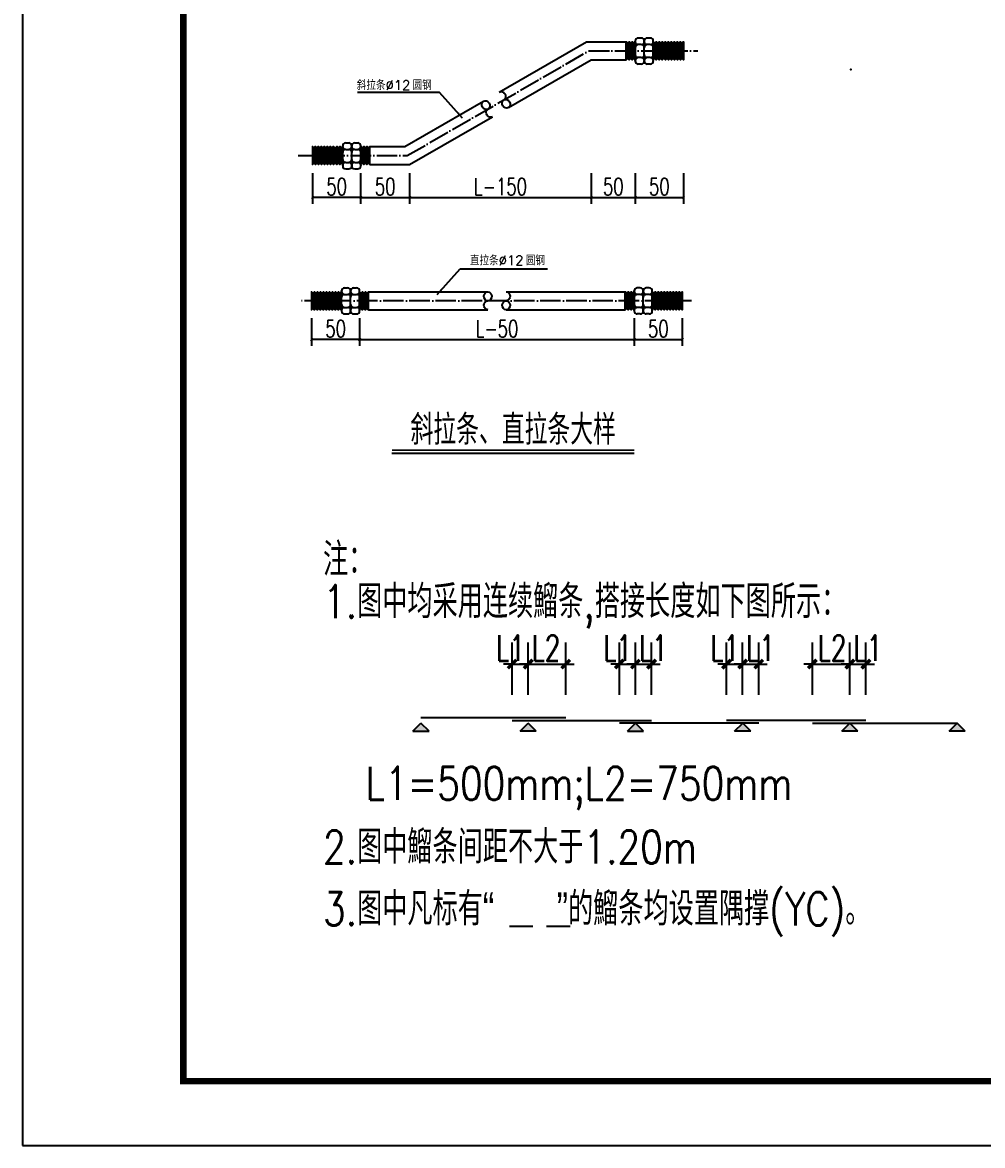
# Model space of a CAD drawing. Extents: x -695511 to 885008, y -751583 to -95266.
# Drawn here: x -245503 to -223119, y -706037 to -679856 of the extents above; entities that cross this region are included whole.
import ezdxf

# ---------------------------------------------------------------- set-up
doc = ezdxf.new("R2010")
doc.units = 0
doc.header["$LTSCALE"] = 1000
doc.header["$MEASUREMENT"] = 0
doc.linetypes.add('ACAD_ISO04W100', pattern=[30.5, 24, -3, 0.5, -3])
for name, color, linetype in [('01', 3, 'Continuous'), ('1-TO', 6, 'Continuous'), ('DOTE', 1, 'Continuous'), ('objs', 7, 'Continuous'), ('PUB_DIM', 3, 'Continuous'), ('PUB_TEXT', 7, 'Continuous'), ('PUB_TITLE', 4, 'Continuous')]:
    doc.layers.add(name, color=color, linetype=linetype)
doc.layers.add('DIM', color=3, linetype='Continuous', lineweight=25)
doc.styles.add('_HZDX', font='txt.shx', dxfattribs={"width": 0.8, "bigfont": 'HZDX.shx'})
doc.styles.add('_HZTEXT', font='romans.shx', dxfattribs={"bigfont": 'hztxt.shx'})
doc.styles.add('DIM_FONT', font='SIMPLEX', dxfattribs={"width": 0.7, "bigfont": 'GBCBIG'})
doc.styles.add('HZ', font='simplex.shx', dxfattribs={"width": 0.8, "bigfont": '1hztxt.shx'})
doc.styles.get("Standard").update_dxf_attribs({"font": 'gbenor.shx', "bigfont": 'gbcbig.shx'})
doc.dimstyles.new('BZ1', dxfattribs={"dimtxt": 350, "dimasz": 60, "dimexe": 150, "dimexo": 200, "dimgap": 50, "dimtad": 1, "dimdec": 0, "dimlfac": 0.1, "dimzin": 0, "dimdsep": 46, "dimtxsty": 'DIM_FONT', "dimblk1": 'ARCHTICK', "dimblk2": 'ARCHTICK', "dimsah": 1, "dimcen": 0, "dimclrd": 4, "dimclre": 4, "dimclrt": 4, "dimadec": 0, "dimazin": 0, "dimtfac": 1, "dimtdec": 0, "dimtix": 1, "dimtmove": 2, "dimatfit": 3, "dimldrblk": 'ARCHTICK', "dimfxl": 1, "dimtolj": 1, "dimtzin": 0, "dimarcsym": 0})
doc.dimstyles.new('DIMN200', dxfattribs={"dimscale": 2, "dimtxt": 300, "dimasz": 100, "dimexe": 250, "dimexo": 300, "dimgap": 150, "dimtad": 1, "dimdec": 0, "dimzin": 0, "dimdsep": 46, "dimtxsty": 'DIM_FONT', "dimblk": 'ARCHTICK', "dimcen": 0.09, "dimclrt": 7, "dimazin": 2, "dimtfac": 1, "dimtdec": 0, "dimtix": 1, "dimtmove": 2, "dimatfit": 3, "dimldrblk": 'ARCHTICK', "dimfxl": 1, "dimtolj": 1, "dimtzin": 0, "dimarcsym": 0})
doc.dimstyles.get("Standard").update_dxf_attribs({"dimscale": 100, "dimtxt": 3.5, "dimasz": 1, "dimexe": 2.5, "dimexo": 3, "dimgap": 1.5, "dimtad": 1, "dimdec": 0, "dimzin": 0, "dimdsep": 46, "dimtxsty": 'Standard', "dimblk": 'ARCHTICK', "dimcen": 0.09, "dimadec": 0, "dimazin": 0, "dimtfac": 1, "dimtdec": 0, "dimtix": 1, "dimtmove": 2, "dimatfit": 3, "dimfxl": 1, "dimtolj": 1, "dimtzin": 0, "dimarcsym": 0})

# ---------------------------------------------------------------- blocks, each defined once
blk = doc.blocks.new('S-flgbrace')
blk.add_hatch(color=6).paths.add_polyline_path([(-100, 100), (0, 0), (100, 100)])
at = {"color": 6}
for p, q in [((-100, 100), (100, 100)), ((-100, 100), (0, 0)), ((100, 100), (0, 0))]:
    blk.add_line(p, q, dxfattribs=at)
blk = doc.blocks.new('_ArchTick')
at = {"color": 0, "linetype": 'ByBlock', "const_width": 0.4}
blk.add_lwpolyline([(-0.5, -0.5), (0.5, 0.5)], dxfattribs=at)
blk = doc.blocks.new('*D208')
at = {"layer": 'Defpoints', "color": 0, "transparency": 16777216}
for p in [(-225837, -694813), (-226212, -696130), (-225837, -696130)]:
    blk.add_point(p, dxfattribs=at)
at = {"layer": 'PUB_DIM', "color": 0, "lineweight": -2, "transparency": 16777216}
for p, q in [((-226212, -695530), (-226212, -694313)), ((-225837, -695530), (-225837, -694313)), ((-226212, -694813), (-226412, -694813)), ((-226212, -694813), (-225837, -694813)), ((-225837, -694813), (-225637, -694813))]:
    blk.add_line(p, q, dxfattribs=at)
at = {"layer": 'PUB_DIM', "color": 0, "linetype": 'ByBlock', "lineweight": -2, "transparency": 16777216, "xscale": 200, "yscale": 200, "zscale": 200}
blk.add_blockref('_ArchTick', (-226212, -694813), dxfattribs=at)
at = {"layer": 'PUB_DIM', "color": 0, "linetype": 'ByBlock', "lineweight": -2, "transparency": 16777216, "xscale": 200, "yscale": 200, "zscale": 200, "rotation": 180}
blk.add_blockref('_ArchTick', (-225837, -694813), dxfattribs=at)
at = {"layer": 'PUB_DIM', "color": 7, "transparency": 16777216, "insert": (-225797, -694438), "char_height": 600, "attachment_point": 5, "style": 'DIM_FONT'}
blk.add_mtext('\\A1;L1', dxfattribs=at)
blk = doc.blocks.new('*D209')
at = {"layer": 'Defpoints', "color": 0, "transparency": 16777216}
for p in [(-226212, -694813), (-227087, -696130), (-226212, -696130)]:
    blk.add_point(p, dxfattribs=at)
at = {"layer": 'PUB_DIM', "color": 0, "lineweight": -2, "transparency": 16777216}
for p, q in [((-227087, -695530), (-227087, -694313)), ((-226212, -695530), (-226212, -694313)), ((-227087, -694813), (-227287, -694813)), ((-227087, -694813), (-226212, -694813)), ((-226212, -694813), (-226012, -694813))]:
    blk.add_line(p, q, dxfattribs=at)
at = {"layer": 'PUB_DIM', "color": 0, "linetype": 'ByBlock', "lineweight": -2, "transparency": 16777216, "xscale": 200, "yscale": 200, "zscale": 200}
blk.add_blockref('_ArchTick', (-227087, -694813), dxfattribs=at)
at = {"layer": 'PUB_DIM', "color": 0, "linetype": 'ByBlock', "lineweight": -2, "transparency": 16777216, "xscale": 200, "yscale": 200, "zscale": 200, "rotation": 180}
blk.add_blockref('_ArchTick', (-226212, -694813), dxfattribs=at)
at = {"layer": 'PUB_DIM', "color": 7, "transparency": 16777216, "insert": (-226627, -694438), "char_height": 600, "attachment_point": 5, "style": 'DIM_FONT'}
blk.add_mtext('\\A1;L2', dxfattribs=at)
blk = doc.blocks.new('*D210')
at = {"layer": 'Defpoints', "color": 0, "transparency": 16777216}
for p in [(-228712, -694813), (-229087, -696130), (-228712, -696130)]:
    blk.add_point(p, dxfattribs=at)
at = {"layer": 'PUB_DIM', "color": 0, "lineweight": -2, "transparency": 16777216}
for p, q in [((-229087, -695530), (-229087, -694313)), ((-228712, -695530), (-228712, -694313)), ((-229087, -694813), (-229287, -694813)), ((-229087, -694813), (-228712, -694813)), ((-228712, -694813), (-228512, -694813))]:
    blk.add_line(p, q, dxfattribs=at)
at = {"layer": 'PUB_DIM', "color": 0, "linetype": 'ByBlock', "lineweight": -2, "transparency": 16777216, "xscale": 200, "yscale": 200, "zscale": 200}
blk.add_blockref('_ArchTick', (-229087, -694813), dxfattribs=at)
at = {"layer": 'PUB_DIM', "color": 0, "linetype": 'ByBlock', "lineweight": -2, "transparency": 16777216, "xscale": 200, "yscale": 200, "zscale": 200, "rotation": 180}
blk.add_blockref('_ArchTick', (-228712, -694813), dxfattribs=at)
at = {"layer": 'PUB_DIM', "color": 7, "transparency": 16777216, "insert": (-229127, -694438), "char_height": 600, "attachment_point": 5, "style": 'DIM_FONT'}
blk.add_mtext('\\A1;L1', dxfattribs=at)
blk = doc.blocks.new('*D211')
at = {"layer": 'Defpoints', "color": 0, "transparency": 16777216}
for p in [(-228337, -694813), (-228712, -696130), (-228337, -696130)]:
    blk.add_point(p, dxfattribs=at)
at = {"layer": 'PUB_DIM', "color": 0, "lineweight": -2, "transparency": 16777216}
for p, q in [((-228712, -695530), (-228712, -694313)), ((-228337, -695530), (-228337, -694313)), ((-228712, -694813), (-228912, -694813)), ((-228712, -694813), (-228337, -694813)), ((-228337, -694813), (-228137, -694813))]:
    blk.add_line(p, q, dxfattribs=at)
at = {"layer": 'PUB_DIM', "color": 0, "linetype": 'ByBlock', "lineweight": -2, "transparency": 16777216, "xscale": 200, "yscale": 200, "zscale": 200}
blk.add_blockref('_ArchTick', (-228712, -694813), dxfattribs=at)
at = {"layer": 'PUB_DIM', "color": 0, "linetype": 'ByBlock', "lineweight": -2, "transparency": 16777216, "xscale": 200, "yscale": 200, "zscale": 200, "rotation": 180}
blk.add_blockref('_ArchTick', (-228337, -694813), dxfattribs=at)
at = {"layer": 'PUB_DIM', "color": 7, "transparency": 16777216, "insert": (-228297, -694438), "char_height": 600, "attachment_point": 5, "style": 'DIM_FONT'}
blk.add_mtext('\\A1;L1', dxfattribs=at)
blk = doc.blocks.new('*D212')
at = {"layer": 'Defpoints', "color": 0, "transparency": 16777216}
for p in [(-231212, -694813), (-231587, -696130), (-231212, -696130)]:
    blk.add_point(p, dxfattribs=at)
at = {"layer": 'PUB_DIM', "color": 0, "lineweight": -2, "transparency": 16777216}
for p, q in [((-231587, -695530), (-231587, -694313)), ((-231212, -695530), (-231212, -694313)), ((-231587, -694813), (-231787, -694813)), ((-231587, -694813), (-231212, -694813)), ((-231212, -694813), (-231012, -694813))]:
    blk.add_line(p, q, dxfattribs=at)
at = {"layer": 'PUB_DIM', "color": 0, "linetype": 'ByBlock', "lineweight": -2, "transparency": 16777216, "xscale": 200, "yscale": 200, "zscale": 200}
blk.add_blockref('_ArchTick', (-231587, -694813), dxfattribs=at)
at = {"layer": 'PUB_DIM', "color": 0, "linetype": 'ByBlock', "lineweight": -2, "transparency": 16777216, "xscale": 200, "yscale": 200, "zscale": 200, "rotation": 180}
blk.add_blockref('_ArchTick', (-231212, -694813), dxfattribs=at)
at = {"layer": 'PUB_DIM', "color": 7, "transparency": 16777216, "insert": (-231627, -694438), "char_height": 600, "attachment_point": 5, "style": 'DIM_FONT'}
blk.add_mtext('\\A1;L1', dxfattribs=at)
blk = doc.blocks.new('*D213')
at = {"layer": 'Defpoints', "color": 0, "transparency": 16777216}
for p in [(-230837, -694813), (-231212, -696130), (-230837, -696130)]:
    blk.add_point(p, dxfattribs=at)
at = {"layer": 'PUB_DIM', "color": 0, "lineweight": -2, "transparency": 16777216}
for p, q in [((-231212, -695530), (-231212, -694313)), ((-230837, -695530), (-230837, -694313)), ((-231212, -694813), (-231412, -694813)), ((-231212, -694813), (-230837, -694813)), ((-230837, -694813), (-230637, -694813))]:
    blk.add_line(p, q, dxfattribs=at)
at = {"layer": 'PUB_DIM', "color": 0, "linetype": 'ByBlock', "lineweight": -2, "transparency": 16777216, "xscale": 200, "yscale": 200, "zscale": 200}
blk.add_blockref('_ArchTick', (-231212, -694813), dxfattribs=at)
at = {"layer": 'PUB_DIM', "color": 0, "linetype": 'ByBlock', "lineweight": -2, "transparency": 16777216, "xscale": 200, "yscale": 200, "zscale": 200, "rotation": 180}
blk.add_blockref('_ArchTick', (-230837, -694813), dxfattribs=at)
at = {"layer": 'PUB_DIM', "color": 7, "transparency": 16777216, "insert": (-230797, -694438), "char_height": 600, "attachment_point": 5, "style": 'DIM_FONT'}
blk.add_mtext('\\A1;L1', dxfattribs=at)
blk = doc.blocks.new('*D214')
at = {"layer": 'Defpoints', "color": 0, "transparency": 16777216}
for p in [(-233712, -694813), (-234087, -696130), (-233712, -696130)]:
    blk.add_point(p, dxfattribs=at)
at = {"layer": 'PUB_DIM', "color": 0, "lineweight": -2, "transparency": 16777216}
for p, q in [((-234087, -695530), (-234087, -694313)), ((-233712, -695530), (-233712, -694313)), ((-234087, -694813), (-234287, -694813)), ((-234087, -694813), (-233712, -694813)), ((-233712, -694813), (-233512, -694813))]:
    blk.add_line(p, q, dxfattribs=at)
at = {"layer": 'PUB_DIM', "color": 0, "linetype": 'ByBlock', "lineweight": -2, "transparency": 16777216, "xscale": 200, "yscale": 200, "zscale": 200}
blk.add_blockref('_ArchTick', (-234087, -694813), dxfattribs=at)
at = {"layer": 'PUB_DIM', "color": 0, "linetype": 'ByBlock', "lineweight": -2, "transparency": 16777216, "xscale": 200, "yscale": 200, "zscale": 200, "rotation": 180}
blk.add_blockref('_ArchTick', (-233712, -694813), dxfattribs=at)
at = {"layer": 'PUB_DIM', "color": 7, "transparency": 16777216, "insert": (-234127, -694438), "char_height": 600, "attachment_point": 5, "style": 'DIM_FONT'}
blk.add_mtext('\\A1;L1', dxfattribs=at)
blk = doc.blocks.new('*D215')
at = {"layer": 'Defpoints', "color": 0, "transparency": 16777216}
for p in [(-232837, -694813), (-233712, -696130), (-232837, -696130)]:
    blk.add_point(p, dxfattribs=at)
at = {"layer": 'PUB_DIM', "color": 0, "lineweight": -2, "transparency": 16777216}
for p, q in [((-233712, -695530), (-233712, -694313)), ((-232837, -695530), (-232837, -694313)), ((-233712, -694813), (-233912, -694813)), ((-233712, -694813), (-232837, -694813)), ((-232837, -694813), (-232637, -694813))]:
    blk.add_line(p, q, dxfattribs=at)
at = {"layer": 'PUB_DIM', "color": 0, "linetype": 'ByBlock', "lineweight": -2, "transparency": 16777216, "xscale": 200, "yscale": 200, "zscale": 200}
blk.add_blockref('_ArchTick', (-233712, -694813), dxfattribs=at)
at = {"layer": 'PUB_DIM', "color": 0, "linetype": 'ByBlock', "lineweight": -2, "transparency": 16777216, "xscale": 200, "yscale": 200, "zscale": 200, "rotation": 180}
blk.add_blockref('_ArchTick', (-232837, -694813), dxfattribs=at)
at = {"layer": 'PUB_DIM', "color": 7, "transparency": 16777216, "insert": (-233297, -694438), "char_height": 600, "attachment_point": 5, "style": 'DIM_FONT'}
blk.add_mtext('\\A1;L2', dxfattribs=at)
blk = doc.blocks.new('*D216')
at = {"layer": '1-TO', "color": 4, "lineweight": -2, "transparency": 16777216}
for p, q in [((-231239, -686752), (-231239, -687396)), ((-230119, -686752), (-230119, -687396)), ((-231239, -687246), (-230119, -687246))]:
    blk.add_line(p, q, dxfattribs=at)
at = {"layer": 'Defpoints', "color": 0, "transparency": 16777216}
for p in [(-231239, -686552), (-230119, -686552), (-230119, -687246)]:
    blk.add_point(p, dxfattribs=at)
at = {"layer": '1-TO', "color": 4, "linetype": 'ByBlock', "lineweight": -2, "transparency": 16777216, "xscale": 60, "yscale": 60, "zscale": 60, "rotation": 180}
blk.add_blockref('_ArchTick', (-231239, -687246), dxfattribs=at)
at = {"layer": '1-TO', "color": 4, "linetype": 'ByBlock', "lineweight": -2, "transparency": 16777216, "xscale": 60, "yscale": 60, "zscale": 60}
blk.add_blockref('_ArchTick', (-230119, -687246), dxfattribs=at)
at = {"layer": '1-TO', "color": 4, "transparency": 16777216, "insert": (-230679, -686996), "char_height": 400, "attachment_point": 5, "style": 'DIM_FONT'}
blk.add_mtext('\\A1;50', dxfattribs=at)
blk = doc.blocks.new('*D217')
at = {"layer": '1-TO', "color": 4, "lineweight": -2, "transparency": 16777216}
for p, q in [((-238762, -686752), (-238762, -687396)), ((-237642, -686752), (-237642, -687396)), ((-237642, -687246), (-238762, -687246))]:
    blk.add_line(p, q, dxfattribs=at)
at = {"layer": 'Defpoints', "color": 0, "transparency": 16777216}
for p in [(-238762, -686552), (-237642, -686552), (-238762, -687246)]:
    blk.add_point(p, dxfattribs=at)
at = {"layer": '1-TO', "color": 4, "linetype": 'ByBlock', "lineweight": -2, "transparency": 16777216, "xscale": 60, "yscale": 60, "zscale": 60, "rotation": 180}
blk.add_blockref('_ArchTick', (-238762, -687246), dxfattribs=at)
at = {"layer": '1-TO', "color": 4, "linetype": 'ByBlock', "lineweight": -2, "transparency": 16777216, "xscale": 60, "yscale": 60, "zscale": 60}
blk.add_blockref('_ArchTick', (-237642, -687246), dxfattribs=at)
at = {"layer": '1-TO', "color": 4, "transparency": 16777216, "insert": (-238202, -686996), "char_height": 400, "attachment_point": 5, "style": 'DIM_FONT'}
blk.add_mtext('\\A1;50', dxfattribs=at)
blk = doc.blocks.new('*D218')
at = {"layer": '1-TO', "color": 4, "lineweight": -2, "transparency": 16777216}
for p, q in [((-237642, -686752), (-237642, -687396)), ((-231239, -686752), (-231239, -687396)), ((-237642, -687246), (-231239, -687246))]:
    blk.add_line(p, q, dxfattribs=at)
at = {"layer": 'Defpoints', "color": 0, "transparency": 16777216}
for p in [(-237642, -686552), (-231239, -686552), (-231239, -687246)]:
    blk.add_point(p, dxfattribs=at)
at = {"layer": '1-TO', "color": 4, "linetype": 'ByBlock', "lineweight": -2, "transparency": 16777216, "xscale": 60, "yscale": 60, "zscale": 60, "rotation": 180}
blk.add_blockref('_ArchTick', (-237642, -687246), dxfattribs=at)
at = {"layer": '1-TO', "color": 4, "linetype": 'ByBlock', "lineweight": -2, "transparency": 16777216, "xscale": 60, "yscale": 60, "zscale": 60}
blk.add_blockref('_ArchTick', (-231239, -687246), dxfattribs=at)
at = {"layer": '1-TO', "color": 4, "transparency": 16777216, "insert": (-234440, -686996), "char_height": 400, "attachment_point": 5, "style": 'DIM_FONT'}
blk.add_mtext('\\A1;L-50', dxfattribs=at)
blk = doc.blocks.new('*D219')
at = {"layer": '1-TO', "color": 4, "lineweight": -2, "transparency": 16777216}
for p, q in [((-237618, -683370), (-237618, -684083)), ((-236476, -683370), (-236476, -684083)), ((-237618, -683933), (-236476, -683933))]:
    blk.add_line(p, q, dxfattribs=at)
at = {"layer": 'Defpoints', "color": 0, "transparency": 16777216}
for p in [(-237618, -683170), (-236476, -683170), (-236476, -683933)]:
    blk.add_point(p, dxfattribs=at)
at = {"layer": '1-TO', "color": 4, "linetype": 'ByBlock', "lineweight": -2, "transparency": 16777216, "xscale": 60, "yscale": 60, "zscale": 60, "rotation": 180}
blk.add_blockref('_ArchTick', (-237618, -683933), dxfattribs=at)
at = {"layer": '1-TO', "color": 4, "linetype": 'ByBlock', "lineweight": -2, "transparency": 16777216, "xscale": 60, "yscale": 60, "zscale": 60}
blk.add_blockref('_ArchTick', (-236476, -683933), dxfattribs=at)
at = {"layer": '1-TO', "color": 4, "transparency": 16777216, "insert": (-237047, -683683), "char_height": 400, "attachment_point": 5, "style": 'DIM_FONT'}
blk.add_mtext('\\A1;50', dxfattribs=at)
blk = doc.blocks.new('*D220')
at = {"layer": '1-TO', "color": 4, "lineweight": -2, "transparency": 16777216}
for p, q in [((-238738, -683370), (-238738, -684083)), ((-237618, -683370), (-237618, -684083)), ((-237618, -683933), (-238738, -683933))]:
    blk.add_line(p, q, dxfattribs=at)
at = {"layer": 'Defpoints', "color": 0, "transparency": 16777216}
for p in [(-238738, -683170), (-237618, -683170), (-238738, -683933)]:
    blk.add_point(p, dxfattribs=at)
at = {"layer": '1-TO', "color": 4, "linetype": 'ByBlock', "lineweight": -2, "transparency": 16777216, "xscale": 60, "yscale": 60, "zscale": 60, "rotation": 180}
blk.add_blockref('_ArchTick', (-238738, -683933), dxfattribs=at)
at = {"layer": '1-TO', "color": 4, "linetype": 'ByBlock', "lineweight": -2, "transparency": 16777216, "xscale": 60, "yscale": 60, "zscale": 60}
blk.add_blockref('_ArchTick', (-237618, -683933), dxfattribs=at)
at = {"layer": '1-TO', "color": 4, "transparency": 16777216, "insert": (-238178, -683683), "char_height": 400, "attachment_point": 5, "style": 'DIM_FONT'}
blk.add_mtext('\\A1;50', dxfattribs=at)
blk = doc.blocks.new('*D221')
at = {"layer": '1-TO', "color": 4, "lineweight": -2, "transparency": 16777216}
for p, q in [((-236476, -683370), (-236476, -684083)), ((-232243, -683370), (-232243, -684083)), ((-236476, -683933), (-232243, -683933))]:
    blk.add_line(p, q, dxfattribs=at)
at = {"layer": 'Defpoints', "color": 0, "transparency": 16777216}
for p in [(-236476, -683170), (-232243, -683170), (-232243, -683933)]:
    blk.add_point(p, dxfattribs=at)
at = {"layer": '1-TO', "color": 4, "linetype": 'ByBlock', "lineweight": -2, "transparency": 16777216, "xscale": 60, "yscale": 60, "zscale": 60, "rotation": 180}
blk.add_blockref('_ArchTick', (-236476, -683933), dxfattribs=at)
at = {"layer": '1-TO', "color": 4, "linetype": 'ByBlock', "lineweight": -2, "transparency": 16777216, "xscale": 60, "yscale": 60, "zscale": 60}
blk.add_blockref('_ArchTick', (-232243, -683933), dxfattribs=at)
at = {"layer": '1-TO', "color": 4, "transparency": 16777216, "insert": (-234360, -683683), "char_height": 400, "attachment_point": 5, "style": 'DIM_FONT'}
blk.add_mtext('\\A1;L-150', dxfattribs=at)
blk = doc.blocks.new('*D222')
at = {"layer": '1-TO', "color": 4, "lineweight": -2, "transparency": 16777216}
for p, q in [((-231215, -683370), (-231215, -684083)), ((-230095, -683370), (-230095, -684083)), ((-231215, -683933), (-230095, -683933))]:
    blk.add_line(p, q, dxfattribs=at)
at = {"layer": 'Defpoints', "color": 0, "transparency": 16777216}
for p in [(-231215, -683170), (-230095, -683170), (-230095, -683933)]:
    blk.add_point(p, dxfattribs=at)
at = {"layer": '1-TO', "color": 4, "linetype": 'ByBlock', "lineweight": -2, "transparency": 16777216, "xscale": 60, "yscale": 60, "zscale": 60, "rotation": 180}
blk.add_blockref('_ArchTick', (-231215, -683933), dxfattribs=at)
at = {"layer": '1-TO', "color": 4, "linetype": 'ByBlock', "lineweight": -2, "transparency": 16777216, "xscale": 60, "yscale": 60, "zscale": 60}
blk.add_blockref('_ArchTick', (-230095, -683933), dxfattribs=at)
at = {"layer": '1-TO', "color": 4, "transparency": 16777216, "insert": (-230655, -683683), "char_height": 400, "attachment_point": 5, "style": 'DIM_FONT'}
blk.add_mtext('\\A1;50', dxfattribs=at)
blk = doc.blocks.new('*D223')
at = {"layer": '1-TO', "color": 4, "lineweight": -2, "transparency": 16777216}
for p, q in [((-232243, -683370), (-232243, -684083)), ((-231215, -683370), (-231215, -684083)), ((-232243, -683933), (-231215, -683933))]:
    blk.add_line(p, q, dxfattribs=at)
at = {"layer": 'Defpoints', "color": 0, "transparency": 16777216}
for p in [(-232243, -683170), (-231215, -683170), (-231215, -683933)]:
    blk.add_point(p, dxfattribs=at)
at = {"layer": '1-TO', "color": 4, "linetype": 'ByBlock', "lineweight": -2, "transparency": 16777216, "xscale": 60, "yscale": 60, "zscale": 60, "rotation": 180}
blk.add_blockref('_ArchTick', (-232243, -683933), dxfattribs=at)
at = {"layer": '1-TO', "color": 4, "linetype": 'ByBlock', "lineweight": -2, "transparency": 16777216, "xscale": 60, "yscale": 60, "zscale": 60}
blk.add_blockref('_ArchTick', (-231215, -683933), dxfattribs=at)
at = {"layer": '1-TO', "color": 4, "transparency": 16777216, "insert": (-231729, -683683), "char_height": 400, "attachment_point": 5, "style": 'DIM_FONT'}
blk.add_mtext('\\A1;50', dxfattribs=at)

msp = doc.modelspace()

# ---------------------------------------------------------------- linework, layer by layer
msp.add_line((-231239.3, -689904.8, 749.6), (-236887.6, -689904.8, 749.6))
at = {"const_width": 35, "elevation": 749.6}
msp.add_lwpolyline([(-231239.3, -689827), (-236887.6, -689827)], dxfattribs=at)
for points in [[(-234150.1, -700926.9), (-233604.6, -700926.9)], [(-233281.6, -700926.9), (-232736.1, -700926.9)]]:
    msp.add_lwpolyline(points)
at = {"color": 7}
msp.add_point((-226191.7, -680948.5), dxfattribs=at)
msp.add_point((-226191.7, -680948.5), dxfattribs=at)
msp.add_point((-226191.7, -680948.5), dxfattribs=at)
msp.add_point((-226191.7, -680948.5), dxfattribs=at)
at = {"layer": '1-TO'}
for p, q in [((-234385.1, -681478.1), (-232356, -680306.6)), ((-232356, -680306.6), (-231424.7, -680306.6)), ((-231214.7, -680300.8), (-231214.7, -680289.3)), ((-231214.7, -680743.9), (-231214.7, -680289.3)), ((-231074.7, -680219.3), (-231144.7, -680219.3)), ((-231074.7, -680370.8), (-231144.7, -680370.8)), ((-231004.7, -680300.8), (-231004.7, -680289.3)), ((-231004.7, -680743.9), (-231004.7, -680289.3)), ((-231004.7, -680300.8), (-231004.7, -680289.3)), ((-231004.7, -680743.9), (-231004.7, -680295)), ((-230864.7, -680219.3), (-230934.7, -680219.3)), ((-230864.7, -680370.8), (-230934.7, -680370.8)), ((-230794.7, -680300.8), (-230794.7, -680289.3)), ((-230794.7, -680743.9), (-230794.7, -680295)), ((-231074.7, -680673.9), (-231144.7, -680673.9)), ((-230864.7, -680673.9), (-230934.7, -680673.9)), ((-234175.1, -681841.8), (-232243.5, -680726.6)), ((-232243.5, -680726.6), (-231424.7, -680726.6)), ((-231214.7, -680743.9), (-231214.7, -680755.5)), ((-231074.7, -680825.5), (-231144.7, -680825.5)), ((-231004.7, -680743.9), (-231004.7, -680755.5)), ((-231004.7, -680743.9), (-231004.7, -680755.5)), ((-230864.7, -680825.5), (-230934.7, -680825.5)), ((-230794.7, -680743.9), (-230794.7, -680755.5)), ((-236588.8, -682750.4), (-234754.6, -681691.4)), ((-236476.2, -683170.4), (-234544.5, -682055.1)), ((-238037.5, -682744.6), (-238037.5, -682733.1)), ((-238037.5, -683187.7), (-238037.5, -682738.8)), ((-237967.5, -682663.1), (-237897.5, -682663.1)), ((-237827.5, -682744.6), (-237827.5, -682733.1)), ((-237827.5, -683187.7), (-237827.5, -682733.1)), ((-237827.5, -682744.6), (-237827.5, -682733.1)), ((-237827.5, -683187.7), (-237827.5, -682738.8)), ((-237757.5, -682663.1), (-237687.5, -682663.1)), ((-237617.5, -682744.6), (-237617.5, -682733.1)), ((-237617.5, -683187.7), (-237617.5, -682733.1)), ((-237407.5, -682750.4), (-236588.8, -682750.4)), ((-237967.5, -682814.6), (-237897.5, -682814.6)), ((-237757.5, -682814.6), (-237687.5, -682814.6)), ((-238037.5, -683187.7), (-238037.5, -683199.3)), ((-237967.5, -683117.7), (-237897.5, -683117.7)), ((-237967.5, -683269.3), (-237897.5, -683269.3)), ((-237827.5, -683187.7), (-237827.5, -683199.3)), ((-237827.5, -683187.7), (-237827.5, -683199.3)), ((-237757.5, -683117.7), (-237687.5, -683117.7)), ((-237757.5, -683269.3), (-237687.5, -683269.3)), ((-237617.5, -683187.7), (-237617.5, -683199.3)), ((-237407.5, -683170.4), (-236476.2, -683170.4)), ((-238061.7, -686126.2), (-238061.7, -686114.6)), ((-238061.7, -686569.3), (-238061.7, -686120.4)), ((-237991.7, -686044.6), (-237921.7, -686044.6)), ((-237991.7, -686196.2), (-237921.7, -686196.2)), ((-237851.7, -686126.2), (-237851.7, -686114.6)), ((-237851.7, -686126.2), (-237851.7, -686114.6)), ((-237851.7, -686569.3), (-237851.7, -686114.6)), ((-237851.7, -686569.3), (-237851.7, -686120.4)), ((-237781.7, -686044.6), (-237711.7, -686044.6)), ((-237781.7, -686196.2), (-237711.7, -686196.2)), ((-237641.7, -686126.2), (-237641.7, -686114.6)), ((-237641.7, -686569.3), (-237641.7, -686114.6)), ((-237431.7, -686131.9), (-234653.6, -686131.9)), ((-234227, -686131.9), (-231448.9, -686131.9)), ((-231238.9, -686126.2), (-231238.9, -686114.6)), ((-231238.9, -686569.3), (-231238.9, -686114.6)), ((-231098.9, -686044.6), (-231168.9, -686044.6)), ((-231098.9, -686196.2), (-231168.9, -686196.2)), ((-231028.9, -686126.2), (-231028.9, -686114.6)), ((-231028.9, -686126.2), (-231028.9, -686114.6)), ((-231028.9, -686569.3), (-231028.9, -686114.6)), ((-231028.9, -686569.3), (-231028.9, -686120.4)), ((-230888.9, -686044.6), (-230958.9, -686044.6)), ((-230888.9, -686196.2), (-230958.9, -686196.2)), ((-230818.9, -686126.2), (-230818.9, -686114.6)), ((-230818.9, -686569.3), (-230818.9, -686120.4)), ((-238061.7, -686569.3), (-238061.7, -686580.8)), ((-237991.7, -686499.3), (-237921.7, -686499.3)), ((-237991.7, -686650.8), (-237921.7, -686650.8)), ((-237851.7, -686569.3), (-237851.7, -686580.8)), ((-237851.7, -686569.3), (-237851.7, -686580.8)), ((-237781.7, -686499.3), (-237711.7, -686499.3)), ((-237781.7, -686650.8), (-237711.7, -686650.8)), ((-237641.7, -686569.3), (-237641.7, -686580.8)), ((-237431.7, -686551.9), (-234653.6, -686551.9)), ((-234227, -686551.9), (-231448.9, -686551.9)), ((-231238.9, -686569.3), (-231238.9, -686580.8)), ((-231098.9, -686499.3), (-231168.9, -686499.3)), ((-231098.9, -686650.8), (-231168.9, -686650.8)), ((-231028.9, -686569.3), (-231028.9, -686580.8)), ((-231028.9, -686569.3), (-231028.9, -686580.8)), ((-230888.9, -686499.3), (-230958.9, -686499.3)), ((-230888.9, -686650.8), (-230958.9, -686650.8)), ((-230818.9, -686569.3), (-230818.9, -686580.8))]:
    msp.add_line(p, q, dxfattribs=at)
for points in [[(-231389.7, -680341.6), (-231354.7, -680306.6), (-231354.7, -680726.6), (-231389.7, -680691.6), (-231424.7, -680726.6), (-231424.7, -680306.6), (-231389.7, -680341.6), (-231389.7, -680691.6)], [(-231319.7, -680341.6), (-231284.7, -680306.6), (-231284.7, -680726.6), (-231319.7, -680691.6), (-231354.7, -680726.6), (-231354.7, -680306.6), (-231319.7, -680341.6), (-231319.7, -680691.6)], [(-231249.7, -680341.6), (-231214.7, -680306.6), (-231214.7, -680726.6), (-231249.7, -680691.6), (-231284.7, -680726.6), (-231284.7, -680306.6), (-231249.7, -680341.6), (-231249.7, -680691.6)], [(-230759.7, -680341.6), (-230724.7, -680306.6), (-230724.7, -680726.6), (-230759.7, -680691.6), (-230794.7, -680726.6), (-230794.7, -680306.6), (-230759.7, -680341.6), (-230759.7, -680691.6)], [(-230689.7, -680341.6), (-230654.7, -680306.6), (-230654.7, -680726.6), (-230689.7, -680691.6), (-230724.7, -680726.6), (-230724.7, -680306.6), (-230689.7, -680341.6), (-230689.7, -680691.6)], [(-230619.7, -680341.6), (-230584.7, -680306.6), (-230584.7, -680726.6), (-230619.7, -680691.6), (-230654.7, -680726.6), (-230654.7, -680306.6), (-230619.7, -680341.6), (-230619.7, -680691.6)], [(-230549.7, -680341.6), (-230514.7, -680306.6), (-230514.7, -680726.6), (-230549.7, -680691.6), (-230584.7, -680726.6), (-230584.7, -680306.6), (-230549.7, -680341.6), (-230549.7, -680691.6)], [(-230479.7, -680341.6), (-230444.7, -680306.6), (-230444.7, -680726.6), (-230479.7, -680691.6), (-230514.7, -680726.6), (-230514.7, -680306.6), (-230479.7, -680341.6), (-230479.7, -680691.6)], [(-230409.7, -680341.6), (-230374.7, -680306.6), (-230374.7, -680726.6), (-230409.7, -680691.6), (-230444.7, -680726.6), (-230444.7, -680306.6), (-230409.7, -680341.6), (-230409.7, -680691.6)], [(-230339.7, -680341.6), (-230304.7, -680306.6), (-230304.7, -680726.6), (-230339.7, -680691.6), (-230374.7, -680726.6), (-230374.7, -680306.6), (-230339.7, -680341.6), (-230339.7, -680691.6)], [(-230269.7, -680341.6), (-230234.7, -680306.6), (-230234.7, -680726.6), (-230269.7, -680691.6), (-230304.7, -680726.6), (-230304.7, -680306.6), (-230269.7, -680341.6), (-230269.7, -680691.6)], [(-230199.7, -680341.6), (-230164.7, -680306.6), (-230164.7, -680726.6), (-230199.7, -680691.6), (-230234.7, -680726.6), (-230234.7, -680306.6), (-230199.7, -680341.6), (-230199.7, -680691.6)], [(-230129.7, -680341.6), (-230094.7, -680306.6), (-230094.7, -680726.6), (-230129.7, -680691.6), (-230164.7, -680726.6), (-230164.7, -680306.6), (-230129.7, -680341.6), (-230129.7, -680691.6)], [(-238702.5, -682785.4), (-238737.5, -682750.4), (-238737.5, -683170.4), (-238702.5, -683135.4), (-238667.5, -683170.4), (-238667.5, -682750.4), (-238702.5, -682785.4), (-238702.5, -683135.4)], [(-238632.5, -682785.4), (-238667.5, -682750.4), (-238667.5, -683170.4), (-238632.5, -683135.4), (-238597.5, -683170.4), (-238597.5, -682750.4), (-238632.5, -682785.4), (-238632.5, -683135.4)], [(-238562.5, -682785.4), (-238597.5, -682750.4), (-238597.5, -683170.4), (-238562.5, -683135.4), (-238527.5, -683170.4), (-238527.5, -682750.4), (-238562.5, -682785.4), (-238562.5, -683135.4)], [(-238492.5, -682785.4), (-238527.5, -682750.4), (-238527.5, -683170.4), (-238492.5, -683135.4), (-238457.5, -683170.4), (-238457.5, -682750.4), (-238492.5, -682785.4), (-238492.5, -683135.4)], [(-238422.5, -682785.4), (-238457.5, -682750.4), (-238457.5, -683170.4), (-238422.5, -683135.4), (-238387.5, -683170.4), (-238387.5, -682750.4), (-238422.5, -682785.4), (-238422.5, -683135.4)], [(-238352.5, -682785.4), (-238387.5, -682750.4), (-238387.5, -683170.4), (-238352.5, -683135.4), (-238317.5, -683170.4), (-238317.5, -682750.4), (-238352.5, -682785.4), (-238352.5, -683135.4)], [(-238282.5, -682785.4), (-238317.5, -682750.4), (-238317.5, -683170.4), (-238282.5, -683135.4), (-238247.5, -683170.4), (-238247.5, -682750.4), (-238282.5, -682785.4), (-238282.5, -683135.4)], [(-238212.5, -682785.4), (-238247.5, -682750.4), (-238247.5, -683170.4), (-238212.5, -683135.4), (-238177.5, -683170.4), (-238177.5, -682750.4), (-238212.5, -682785.4), (-238212.5, -683135.4)], [(-238142.5, -682785.4), (-238177.5, -682750.4), (-238177.5, -683170.4), (-238142.5, -683135.4), (-238107.5, -683170.4), (-238107.5, -682750.4), (-238142.5, -682785.4), (-238142.5, -683135.4)], [(-238072.5, -682785.4), (-238107.5, -682750.4), (-238107.5, -683170.4), (-238072.5, -683135.4), (-238037.5, -683170.4), (-238037.5, -682750.4), (-238072.5, -682785.4), (-238072.5, -683135.4)], [(-237582.5, -682785.4), (-237617.5, -682750.4), (-237617.5, -683170.4), (-237582.5, -683135.4), (-237547.5, -683170.4), (-237547.5, -682750.4), (-237582.5, -682785.4), (-237582.5, -683135.4)], [(-237512.5, -682785.4), (-237547.5, -682750.4), (-237547.5, -683170.4), (-237512.5, -683135.4), (-237477.5, -683170.4), (-237477.5, -682750.4), (-237512.5, -682785.4), (-237512.5, -683135.4)], [(-237442.5, -682785.4), (-237477.5, -682750.4), (-237477.5, -683170.4), (-237442.5, -683135.4), (-237407.5, -683170.4), (-237407.5, -682750.4), (-237442.5, -682785.4), (-237442.5, -683135.4)], [(-238726.7, -686167), (-238761.7, -686131.9), (-238761.7, -686551.9), (-238726.7, -686516.9), (-238691.7, -686551.9), (-238691.7, -686131.9), (-238726.7, -686167), (-238726.7, -686516.9)], [(-238656.7, -686167), (-238691.7, -686131.9), (-238691.7, -686551.9), (-238656.7, -686516.9), (-238621.7, -686551.9), (-238621.7, -686131.9), (-238656.7, -686167), (-238656.7, -686516.9)], [(-238586.7, -686167), (-238621.7, -686131.9), (-238621.7, -686551.9), (-238586.7, -686516.9), (-238551.7, -686551.9), (-238551.7, -686131.9), (-238586.7, -686167), (-238586.7, -686516.9)], [(-238516.7, -686167), (-238551.7, -686131.9), (-238551.7, -686551.9), (-238516.7, -686516.9), (-238481.7, -686551.9), (-238481.7, -686131.9), (-238516.7, -686167), (-238516.7, -686516.9)], [(-238446.7, -686167), (-238481.7, -686131.9), (-238481.7, -686551.9), (-238446.7, -686516.9), (-238411.7, -686551.9), (-238411.7, -686131.9), (-238446.7, -686167), (-238446.7, -686516.9)], [(-238376.7, -686167), (-238411.7, -686131.9), (-238411.7, -686551.9), (-238376.7, -686516.9), (-238341.7, -686551.9), (-238341.7, -686131.9), (-238376.7, -686167), (-238376.7, -686516.9)], [(-238306.7, -686167), (-238341.7, -686131.9), (-238341.7, -686551.9), (-238306.7, -686516.9), (-238271.7, -686551.9), (-238271.7, -686131.9), (-238306.7, -686167), (-238306.7, -686516.9)], [(-238236.7, -686167), (-238271.7, -686131.9), (-238271.7, -686551.9), (-238236.7, -686516.9), (-238201.7, -686551.9), (-238201.7, -686131.9), (-238236.7, -686167), (-238236.7, -686516.9)], [(-238166.7, -686167), (-238201.7, -686131.9), (-238201.7, -686551.9), (-238166.7, -686516.9), (-238131.7, -686551.9), (-238131.7, -686131.9), (-238166.7, -686167), (-238166.7, -686516.9)], [(-238096.7, -686167), (-238131.7, -686131.9), (-238131.7, -686551.9), (-238096.7, -686516.9), (-238061.7, -686551.9), (-238061.7, -686131.9), (-238096.7, -686167), (-238096.7, -686516.9)], [(-237606.7, -686167), (-237641.7, -686131.9), (-237641.7, -686551.9), (-237606.7, -686516.9), (-237571.7, -686551.9), (-237571.7, -686131.9), (-237606.7, -686167), (-237606.7, -686516.9)], [(-237536.7, -686167), (-237571.7, -686131.9), (-237571.7, -686551.9), (-237536.7, -686516.9), (-237501.7, -686551.9), (-237501.7, -686131.9), (-237536.7, -686167), (-237536.7, -686516.9)], [(-237466.7, -686167), (-237501.7, -686131.9), (-237501.7, -686551.9), (-237466.7, -686516.9), (-237431.7, -686551.9), (-237431.7, -686131.9), (-237466.7, -686167), (-237466.7, -686516.9)], [(-231413.9, -686167), (-231378.9, -686131.9), (-231378.9, -686551.9), (-231413.9, -686516.9), (-231448.9, -686551.9), (-231448.9, -686131.9), (-231413.9, -686167), (-231413.9, -686516.9)], [(-231343.9, -686167), (-231308.9, -686131.9), (-231308.9, -686551.9), (-231343.9, -686516.9), (-231378.9, -686551.9), (-231378.9, -686131.9), (-231343.9, -686167), (-231343.9, -686516.9)], [(-231273.9, -686167), (-231238.9, -686131.9), (-231238.9, -686551.9), (-231273.9, -686516.9), (-231308.9, -686551.9), (-231308.9, -686131.9), (-231273.9, -686167), (-231273.9, -686516.9)], [(-230783.9, -686167), (-230748.9, -686131.9), (-230748.9, -686551.9), (-230783.9, -686516.9), (-230818.9, -686551.9), (-230818.9, -686131.9), (-230783.9, -686167), (-230783.9, -686516.9)], [(-230713.9, -686167), (-230678.9, -686131.9), (-230678.9, -686551.9), (-230713.9, -686516.9), (-230748.9, -686551.9), (-230748.9, -686131.9), (-230713.9, -686167), (-230713.9, -686516.9)], [(-230643.9, -686167), (-230608.9, -686131.9), (-230608.9, -686551.9), (-230643.9, -686516.9), (-230678.9, -686551.9), (-230678.9, -686131.9), (-230643.9, -686167), (-230643.9, -686516.9)], [(-230573.9, -686167), (-230538.9, -686131.9), (-230538.9, -686551.9), (-230573.9, -686516.9), (-230608.9, -686551.9), (-230608.9, -686131.9), (-230573.9, -686167), (-230573.9, -686516.9)], [(-230503.9, -686167), (-230468.9, -686131.9), (-230468.9, -686551.9), (-230503.9, -686516.9), (-230538.9, -686551.9), (-230538.9, -686131.9), (-230503.9, -686167), (-230503.9, -686516.9)], [(-230433.9, -686167), (-230398.9, -686131.9), (-230398.9, -686551.9), (-230433.9, -686516.9), (-230468.9, -686551.9), (-230468.9, -686131.9), (-230433.9, -686167), (-230433.9, -686516.9)], [(-230363.9, -686167), (-230328.9, -686131.9), (-230328.9, -686551.9), (-230363.9, -686516.9), (-230398.9, -686551.9), (-230398.9, -686131.9), (-230363.9, -686167), (-230363.9, -686516.9)], [(-230293.9, -686167), (-230258.9, -686131.9), (-230258.9, -686551.9), (-230293.9, -686516.9), (-230328.9, -686551.9), (-230328.9, -686131.9), (-230293.9, -686167), (-230293.9, -686516.9)], [(-230223.9, -686167), (-230188.9, -686131.9), (-230188.9, -686551.9), (-230223.9, -686516.9), (-230258.9, -686551.9), (-230258.9, -686131.9), (-230223.9, -686167), (-230223.9, -686516.9)], [(-230153.9, -686167), (-230118.9, -686131.9), (-230118.9, -686551.9), (-230153.9, -686516.9), (-230188.9, -686551.9), (-230188.9, -686131.9), (-230153.9, -686167), (-230153.9, -686516.9)]]:
    msp.add_lwpolyline(points, dxfattribs=at)
for centre, start, end in [((-231144.7, -680289.3), 90.00059, 180.00059), ((-231144.7, -680300.8), 180.00059, 270.00059), ((-231144.7, -680440.8), 90.00059, 180.00059), ((-231074.7, -680289.3), 0.00059, 90.00059), ((-231074.7, -680300.8), 270.00059, 0.00059), ((-231074.7, -680440.8), 0.00059, 90.00059), ((-230934.7, -680289.3), 90.00059, 180.00059), ((-230934.7, -680300.8), 180.00059, 270.00059), ((-230934.7, -680440.8), 90.00059, 180.00059), ((-230864.7, -680289.3), 0.00059, 90.00059), ((-230864.7, -680300.8), 270.00059, 0.00059), ((-230864.7, -680440.8), 0.00059, 90.00059), ((-231144.7, -680603.9), 180.00059, 270.00059), ((-231144.7, -680743.9), 90.00059, 180.00059), ((-231074.7, -680603.9), 270.00059, 0.00059), ((-231074.7, -680743.9), 0.00059, 90.00059), ((-230934.7, -680603.9), 180.00059, 270.00059), ((-230934.7, -680743.9), 90.00059, 180.00059), ((-230864.7, -680603.9), 270.00059, 0.00059), ((-230864.7, -680743.9), 0.00059, 90.00059), ((-231144.7, -680755.5), 180.00059, 270.00059), ((-231074.7, -680755.5), 270.00059, 0.00059), ((-230934.7, -680755.5), 180.00059, 270.00059), ((-230864.7, -680755.5), 270.00059, 0.00059), ((-237967.5, -682733.1), 89.99941, 179.99941), ((-237967.5, -682744.6), 179.99941, 269.99941), ((-237897.5, -682733.1), 359.99941, 89.99941), ((-237897.5, -682744.6), 269.99941, 359.99941), ((-237757.5, -682733.1), 89.99941, 179.99941), ((-237757.5, -682744.6), 179.99941, 269.99941), ((-237687.5, -682733.1), 359.99941, 89.99941), ((-237687.5, -682744.6), 269.99941, 359.99941), ((-237967.5, -682884.6), 89.99941, 179.99941), ((-237967.5, -683047.7), 179.99941, 269.99941), ((-237897.5, -682884.6), 359.99941, 89.99941), ((-237897.5, -683047.7), 269.99941, 359.99941), ((-237757.5, -682884.6), 89.99941, 179.99941), ((-237757.5, -683047.7), 179.99941, 269.99941), ((-237687.5, -682884.6), 359.99941, 89.99941), ((-237687.5, -683047.7), 269.99941, 359.99941), ((-237967.5, -683187.7), 89.99941, 179.99941), ((-237967.5, -683199.3), 179.99941, 269.99941), ((-237897.5, -683187.7), 359.99941, 89.99941), ((-237897.5, -683199.3), 269.99941, 359.99941), ((-237757.5, -683187.7), 89.99941, 179.99941), ((-237757.5, -683199.3), 179.99941, 269.99941), ((-237687.5, -683187.7), 359.99941, 89.99941), ((-237687.5, -683199.3), 269.99941, 359.99941), ((-237991.7, -686114.6), 89.99941, 179.99941), ((-237991.7, -686126.2), 179.99941, 269.99941), ((-237991.7, -686266.2), 89.99941, 179.99941), ((-237921.7, -686114.6), 359.99941, 89.99941), ((-237921.7, -686126.2), 269.99941, 359.99941), ((-237921.7, -686266.2), 359.99941, 89.99941), ((-237781.7, -686114.6), 89.99941, 179.99941), ((-237781.7, -686126.2), 179.99941, 269.99941), ((-237781.7, -686266.2), 89.99941, 179.99941), ((-237711.7, -686114.6), 359.99941, 89.99941), ((-237711.7, -686126.2), 269.99941, 359.99941), ((-237711.7, -686266.2), 359.99941, 89.99941), ((-231168.9, -686114.6), 90.00059, 180.00059), ((-231168.9, -686126.2), 180.00059, 270.00059), ((-231168.9, -686266.2), 90.00059, 180.00059), ((-231098.9, -686114.6), 0.00059, 90.00059), ((-231098.9, -686126.2), 270.00059, 0.00059), ((-231098.9, -686266.2), 0.00059, 90.00059), ((-230958.9, -686114.6), 90.00059, 180.00059), ((-230958.9, -686126.2), 180.00059, 270.00059), ((-230958.9, -686266.2), 90.00059, 180.00059), ((-230888.9, -686114.6), 0.00059, 90.00059), ((-230888.9, -686126.2), 270.00059, 0.00059), ((-230888.9, -686266.2), 0.00059, 90.00059), ((-237991.7, -686429.3), 179.99941, 269.99941), ((-237921.7, -686429.3), 269.99941, 359.99941), ((-237781.7, -686429.3), 179.99941, 269.99941), ((-237711.7, -686429.3), 269.99941, 359.99941), ((-231168.9, -686429.3), 180.00059, 270.00059), ((-231098.9, -686429.3), 270.00059, 0.00059), ((-230958.9, -686429.3), 180.00059, 270.00059), ((-230888.9, -686429.3), 270.00059, 0.00059), ((-237991.7, -686569.3), 89.99941, 179.99941), ((-237991.7, -686580.8), 179.99941, 269.99941), ((-237921.7, -686569.3), 359.99941, 89.99941), ((-237921.7, -686580.8), 269.99941, 359.99941), ((-237781.7, -686569.3), 89.99941, 179.99941), ((-237781.7, -686580.8), 179.99941, 269.99941), ((-237711.7, -686569.3), 359.99941, 89.99941), ((-237711.7, -686580.8), 269.99941, 359.99941), ((-231168.9, -686569.3), 90.00059, 180.00059), ((-231168.9, -686580.8), 180.00059, 270.00059), ((-231098.9, -686569.3), 0.00059, 90.00059), ((-231098.9, -686580.8), 270.00059, 0.00059), ((-230958.9, -686569.3), 90.00059, 180.00059), ((-230958.9, -686580.8), 180.00059, 270.00059), ((-230888.9, -686569.3), 0.00059, 90.00059), ((-230888.9, -686580.8), 270.00059, 0.00059)]:
    msp.add_arc(centre, 70, start, end, dxfattribs=at)
at = {"layer": '1-TO', "extrusion": (0, 0, -1)}
for centre, major_axis in [((-234332.6, -681569), (52.5, -90.9)), ((-234597.1, -681964.2), (-52.5, 90.9)), ((-234227, -686236.9), (0, -105)), ((-234653.6, -686446.9), (0, 105))]:
    msp.add_ellipse(centre, major_axis=major_axis, ratio=0.8713041, start_param=3.1415911, end_param=6.2831853, dxfattribs=at)
at = {"layer": '1-TO'}
for centre, major_axis in [((-234702.1, -681782.3), (52.5, -90.9)), ((-234227.6, -681750.9), (-52.5, 90.9)), ((-234653.6, -686236.9), (0, -105)), ((-234227, -686446.9), (0, 105))]:
    msp.add_ellipse(centre, major_axis=major_axis, ratio=0.8713041, dxfattribs=at)
at = {"layer": 'DOTE', "linetype": 'ACAD_ISO04W100', "ltscale": 0.02}
msp.add_line((-229905.7, -686341.9), (-239030.7, -686341.9), dxfattribs=at)
msp.add_lwpolyline([(-239074.3, -682960.4), (-236532.5, -682960.4), (-232299.7, -680516.6), (-229758, -680516.6)], dxfattribs=at)
at = {"layer": 'objs', "color": 7}
for p, q in [((-232836.6, -696067.9), (-236211.6, -696067.9)), ((-234086.6, -696130.4), (-230836.6, -696130.4)), ((-225836.6, -696130.4), (-229086.6, -696130.4)), ((-228336.6, -696192.9), (-231586.6, -696192.9)), ((-227086.6, -696192.9), (-223711.6, -696192.9))]:
    msp.add_line(p, q, dxfattribs=at)
at = {"layer": 'PUB_TITLE'}
msp.add_lwpolyline([(-245503.2, -706037.2), (-87853.2, -706037.2), (-87853.2, -616937.2), (-245503.2, -616937.2)], close=True, dxfattribs=at)
at = {"layer": 'PUB_TITLE', "const_width": 150}
msp.add_lwpolyline([(-241753.2, -704537.2), (-89353.2, -704537.2), (-89353.2, -618437.2), (-241753.2, -618437.2)], close=True, dxfattribs=at)

# ---------------------------------------------------------------- block references
at = {"layer": 'objs', "color": 7, "yscale": 1.875, "zscale": 1.875, "rotation": 180}
for p, xscale in [((-236211.6, -696192.9), -1.875), ((-233711.6, -696192.9), 1.875), ((-231211.6, -696192.9), -1.875), ((-228711.6, -696192.9), 1.875), ((-226211.6, -696192.9), 1.875), ((-223711.6, -696192.9), 1.875)]:
    msp.add_blockref('S-flgbrace', p, dxfattribs=dict(at, xscale=xscale))

# ---------------------------------------------------------------- texts
at = {"layer": 'DIM', "color": 2, "style": 'HZ', "width": 0.8}
for s, height, p in [('注：', 771.63, (-238495.8, -692759.9)), ('1.图中均采用连续鰡条,搭接长度如下图所示：', 771.631, (-238495.8, -693740.9)), ('L1=500mm;L2=750mm', 771.631, (-237499.1, -697979.8)), ('2.图中鰡条间距不大于1.20m', 771.631, (-238495.8, -699463.6)), ('3.图中凡标有“   ”的鰡条均设置隅撑(YC)。', 771.631, (-238495.8, -700905.6))]:
    msp.add_text(s, height=height, dxfattribs=at).set_placement(p)
at = {"layer": 'PUB_TEXT', "color": 4, "style": '_HZTEXT'}
for s, p in [('斜拉条', (-237709.1, -681428.4)), ('%%C12', (-237037.1, -681428.4)), ('圆钢', (-236407.8, -681428.4)), ('直拉条', (-235070.8, -685514.7)), ('%%C12', (-234398.8, -685514.7)), ('圆钢', (-233769.5, -685514.7))]:
    msp.add_text(s, height=224, dxfattribs=at).set_placement(p)
at = {"layer": 'PUB_TEXT', "style": '_HZDX', "width": 0.8}
msp.add_text('斜拉条、直拉条大样', height=700, dxfattribs=at).set_placement((-236455.8, -689700.6, 749.6))

# ---------------------------------------------------------------- dimensions: what is measured, and where the dimension line sits
at = {"layer": '1-TO'}
for base, p1, p2, text, picture, middle in [((-238737.5, -683932.7), (-237617.5, -683170.4), (-238737.5, -683170.4), '50', '*D220', (-238177.5, -683682.7)), ((-236476.2, -683932.7), (-237617.5, -683170.4), (-236476.2, -683170.4), '50', '*D219', (-237046.9, -683682.7)), ((-232243.5, -683932.7), (-236476.2, -683170.4), (-232243.5, -683170.4), 'L-150', '*D221', (-234359.8, -683682.7)), ((-231214.7, -683932.7), (-232243.5, -683170.4), (-231214.7, -683170.4), '50', '*D223', (-231729.1, -683682.7)), ((-230094.7, -683932.7), (-231214.7, -683170.4), (-230094.7, -683170.4), '50', '*D222', (-230654.7, -683682.7)), ((-238761.7, -687245.8), (-237641.7, -686551.9), (-238761.7, -686551.9), '50', '*D217', (-238201.7, -686995.8)), ((-231238.9, -687245.8), (-237641.7, -686551.9), (-231238.9, -686551.9), 'L-50', '*D218', (-234440.3, -686995.8)), ((-230118.9, -687245.8), (-231238.9, -686551.9), (-230118.9, -686551.9), '50', '*D216', (-230678.9, -686995.8))]:
    dim = msp.add_linear_dim(base=base, p1=p1, p2=p2, text=text, dimstyle='BZ1', override={"dimtxt": 400}, dxfattribs=at)
    dim.commit()
    dim.dimension.update_dxf_attribs({"geometry": picture, "text_midpoint": middle})
at = {"layer": 'PUB_DIM'}
for base, p1, p2, text, picture, middle in [((-233711.6, -694813.4), (-234086.6, -696130.4), (-233711.6, -696130.4), 'L1', '*D214', (-234126.7, -694438.4)), ((-232836.6, -694813.4), (-233711.6, -696130.4), (-232836.6, -696130.4), 'L2', '*D215', (-233296.5, -694438.4)), ((-231211.6, -694813.4), (-231586.6, -696130.4), (-231211.6, -696130.4), 'L1', '*D212', (-231626.7, -694438.4)), ((-230836.6, -694813.4), (-231211.6, -696130.4), (-230836.6, -696130.4), 'L1', '*D213', (-230796.5, -694438.4)), ((-228711.6, -694813.4), (-229086.6, -696130.4), (-228711.6, -696130.4), 'L1', '*D210', (-229126.7, -694438.4)), ((-228336.6, -694813.4), (-228711.6, -696130.4), (-228336.6, -696130.4), 'L1', '*D211', (-228296.5, -694438.4)), ((-226211.6, -694813.4), (-227086.6, -696130.4), (-226211.6, -696130.4), 'L2', '*D209', (-226626.7, -694438.4)), ((-225836.6, -694813.4), (-226211.6, -696130.4), (-225836.6, -696130.4), 'L1', '*D208', (-225796.5, -694438.4))]:
    dim = msp.add_linear_dim(base=base, p1=p1, p2=p2, angle=0, text=text, dimstyle='DIMN200', dxfattribs=at)
    dim.commit()
    dim.dimension.update_dxf_attribs({"geometry": picture, "text_midpoint": middle, "dimtype": 161})

# ---------------------------------------------------------------- leaders
at = {"layer": '01'}
for points in [[(-235243.3, -682084.1), (-235780.5, -681488.5), (-237695.2, -681488.5)], [(-235834.5, -686197), (-235297.4, -685601.4), (-233258.2, -685601.4)]]:
    msp.add_leader(points, dimstyle='STANDARD', override={"dimasz": 1.5}, dxfattribs=at)

doc.saveas('drawing.dxf')
